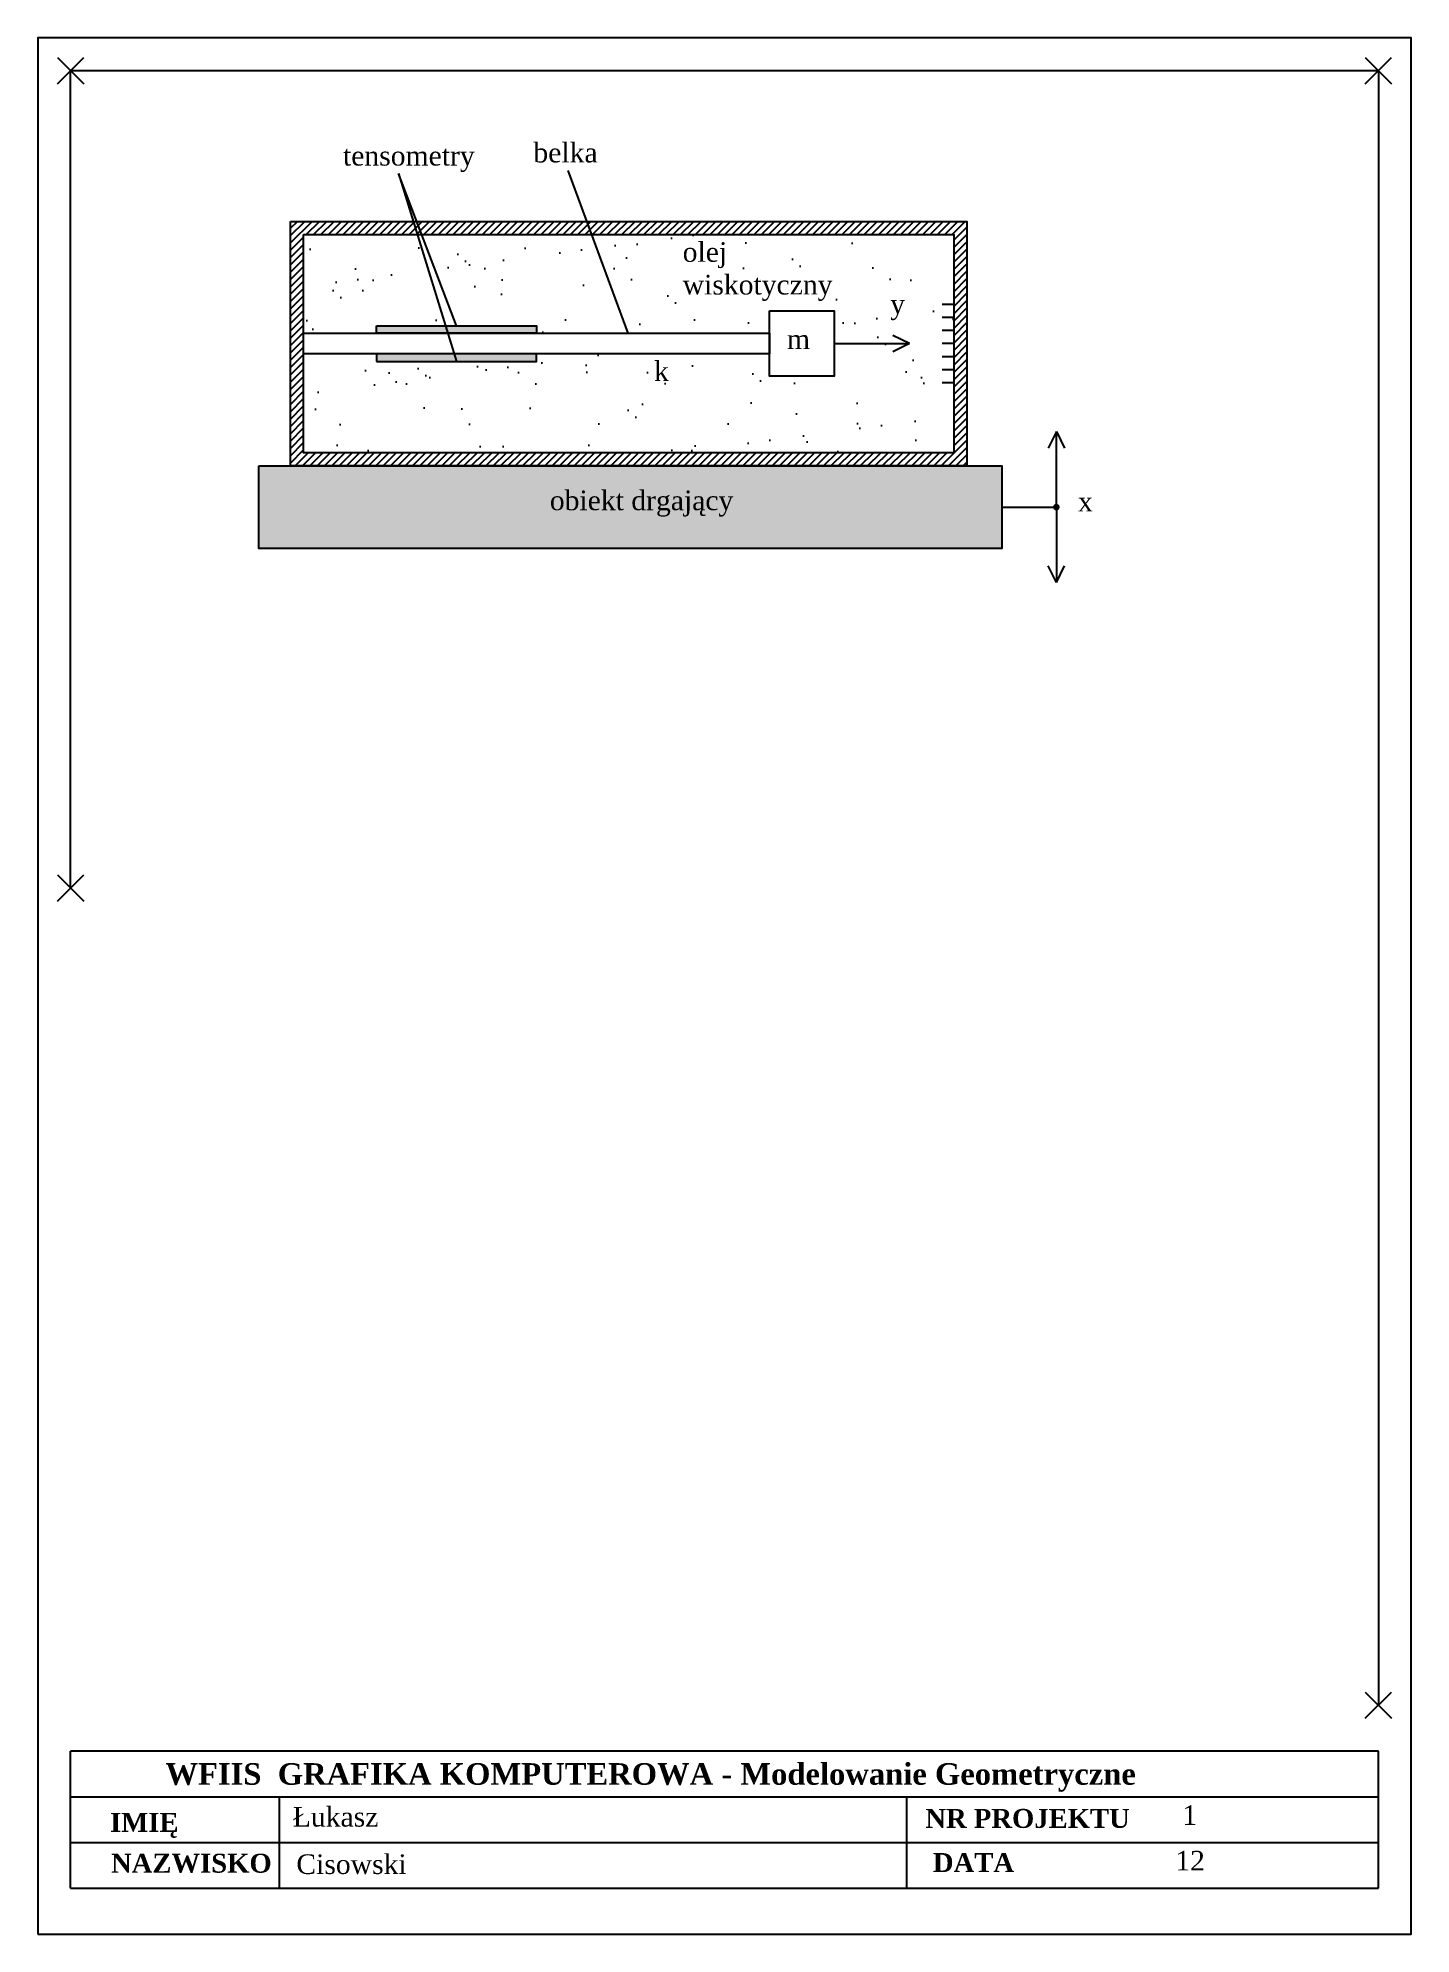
# Model space of a CAD drawing. Header units: millimetres. Extents: x 0 to 210, y 0 to 290.
import ezdxf

# ---------------------------------------------------------------- set-up
doc = ezdxf.new("R2010")
doc.units = ezdxf.units.MM
doc.header["$PDMODE"] = 3
doc.header["$PDSIZE"] = 2
doc.layers.add('RAMKA', color=7, linetype='Continuous')
doc.styles.get("Standard").update_dxf_attribs({"font": 'times.ttf', "height": 3})
doc.styles.add('tnrb', font='timesbd.ttf')

msp = doc.modelspace()

# ---------------------------------------------------------------- hatches: boundary and pattern name
at = {"layer": 'RAMKA', "linetype": 'Continuous'}
h = msp.add_hatch(dxfattribs=at)
h.set_pattern_fill('ANSI31', color=256, scale=0.25)
h.paths.add_polyline_path([(38.64, 261.94), (142.06, 261.94), (142.06, 224.55), (38.64, 224.55)])
h.paths.add_polyline_path([(40.64, 259.94), (140.06, 259.94), (140.06, 226.55), (40.64, 226.55)], flags=16)
h = msp.add_hatch(dxfattribs=at)
h.set_pattern_fill('AR-SAND', color=256, scale=0.25)
h.paths.add_polyline_path([(40.64, 259.94), (140.06, 259.94), (140.06, 226.55), (40.64, 226.55)])
h.paths.add_polyline_path([(40.64, 244.83), (111.87, 244.83), (111.87, 241.66), (40.64, 241.66)], flags=17)
h.paths.add_polyline_path([(51.79, 245.97), (76.26, 245.97), (76.26, 244.83), (51.79, 244.83)], flags=16)
h.paths.add_polyline_path([(51.79, 240.53), (76.26, 240.53), (76.26, 241.66), (51.79, 241.66)], flags=16)
h.paths.add_polyline_path([(111.87, 248.24), (121.75, 248.24), (121.75, 238.26), (111.87, 238.26)], flags=16)
h = msp.add_hatch(color=256, dxfattribs=at)
h.dxf.hatch_style = 1
h.set_gradient(color1=(51, 51, 51), color2=(36, 36, 36), one_color=1, tint=0.14)
h.paths.add_polyline_path([(51.79, 240.53), (76.26, 240.53), (76.26, 241.66), (51.79, 241.66)])
h.paths.add_polyline_path([(51.79, 245.97), (76.26, 245.97), (76.26, 244.83), (51.79, 244.83)])
h = msp.add_hatch(color=256, dxfattribs=at)
h.dxf.hatch_style = 1
h.set_gradient(color1=(173, 173, 173), one_color=1, tint=1)
h.paths.add_polyline_path([(33.78, 224.55), (147.39, 224.55), (147.39, 211.93), (33.78, 211.93)])

# ---------------------------------------------------------------- linework, layer by layer
at = {"color": 6}
msp.add_lwpolyline([(5, 160), (5, 285), (205, 285), (205, 35)], dxfattribs=at)
for p in [(5, 285), (205, 285), (5, 160), (205, 35)]:
    msp.add_point(p)
at = {"layer": 'RAMKA', "linetype": 'Continuous'}
for p, q in [((90.26, 244.83), (81.09, 269.73)), ((64.03, 245.97), (55.12, 269.25)), ((55.12, 269.25), (64.03, 240.53)), ((140.06, 249.25), (138.3, 249.25)), ((140.06, 247.25), (138.3, 247.25)), ((133.3, 243.25), (130.75, 244.49)), ((140.06, 245.25), (138.3, 245.25)), ((121.75, 243.25), (133.3, 243.25)), ((133.3, 243.25), (130.75, 242.01)), ((140.06, 243.25), (138.3, 243.25)), ((140.06, 241.25), (138.3, 241.25)), ((140.06, 239.25), (138.3, 239.25)), ((140.06, 237.25), (138.3, 237.25)), ((155.75, 229.79), (154.51, 227.24)), ((155.75, 218.24), (155.75, 229.79)), ((155.75, 229.79), (156.99, 227.24)), ((147.39, 218.24), (155.75, 218.24)), ((155.75, 218.24), (155.75, 206.69)), ((155.75, 206.69), (154.51, 209.25)), ((155.75, 206.69), (156.99, 209.25))]:
    msp.add_line(p, q, dxfattribs=at)
at = {"layer": 'RAMKA'}
for p, q in [((5, 21), (5, 28)), ((205, 28), (5, 28)), ((205, 21), (205, 28)), ((5, 14), (5, 21)), ((5, 21), (205, 21)), ((36.88, 21), (36.88, 7)), ((132.81, 21), (132.81, 7)), ((205, 14), (205, 21)), ((5, 7), (5, 14)), ((5, 14), (205, 14)), ((205, 7), (205, 14)), ((5, 7), (205, 7))]:
    msp.add_line(p, q, dxfattribs=at)
at = {"layer": 'RAMKA', "color": 5}
msp.add_lwpolyline([(0, 0), (210, 0), (210, 290), (0, 290)], close=True, dxfattribs=at)
at = {"layer": 'RAMKA', "linetype": 'Continuous'}
for points in [[(38.64, 261.94), (142.06, 261.94), (142.06, 224.55), (38.64, 224.55)], [(40.64, 259.94), (140.06, 259.94), (140.06, 226.55), (40.64, 226.55)], [(111.87, 248.24), (121.75, 248.24), (121.75, 238.26), (111.87, 238.26)], [(40.64, 244.83), (111.87, 244.83), (111.87, 241.66), (40.64, 241.66)], [(51.79, 245.97), (76.26, 245.97), (76.26, 244.83), (51.79, 244.83)], [(51.79, 240.53), (76.26, 240.53), (76.26, 241.66), (51.79, 241.66)], [(33.78, 224.55), (147.39, 224.55), (147.39, 211.93), (33.78, 211.93)]]:
    msp.add_lwpolyline(points, close=True, dxfattribs=at)
at = {"layer": 'RAMKA', "linetype": 'Continuous', "const_width": 0.5}
msp.add_lwpolyline([(155.5, 218.24, 1), (156, 218.24, 1)], format="xyb", close=True, dxfattribs=at)

# ---------------------------------------------------------------- texts
at = {"layer": 'RAMKA', "linetype": 'Continuous'}
for s, p in [('tensometry', (46.66, 270.48)), ('belka', (75.78, 270.96)), ('y', (130.34, 247.81)), ('m', (114.56, 242.42)), ('k', (94.22, 237.54)), ('obiekt drgający', (78.29, 217.77)), ('x', (159.06, 217.58))]:
    msp.add_text(s, height=3, dxfattribs=at).set_placement(p)
at = {"layer": 'RAMKA', "color": 7, "ltscale": 6, "style": 'tnrb'}
for s, height, p in [('WFIIS  GRAFIKA KOMPUTEROWA - Modelowanie Geometryczne ', 3.3, (19.5, 22.84)), ('IMIĘ', 2.9, (11.04, 15.63)), ('NR PROJEKTU', 2.9, (135.71, 16.24)), ('NAZWISKO', 2.9, (11.17, 9.39)), ('DATA', 2.9, (136.87, 9.49))]:
    msp.add_text(s, height=height, dxfattribs=at).set_placement(p)
at = {"layer": 'RAMKA'}
for s, p in [('Łukasz', (38.98, 16.44)), ('1', (175.02, 16.7)), ('Cisowski', (39.52, 9.19)), ('12', (173.94, 9.73))]:
    msp.add_text(s, height=3, dxfattribs=at).set_placement(p)
at = {"layer": 'RAMKA', "linetype": 'Continuous', "insert": (98.61, 258.76), "char_height": 3, "attachment_point": 1}
msp.add_mtext_dynamic_manual_height_columns('{\\fTimes New Roman|b0|i0|c238|p18;olej wiskotyczny}', width=10.5119, gutter_width=15, heights=[0], dxfattribs=at)

doc.saveas('drawing.dxf')
